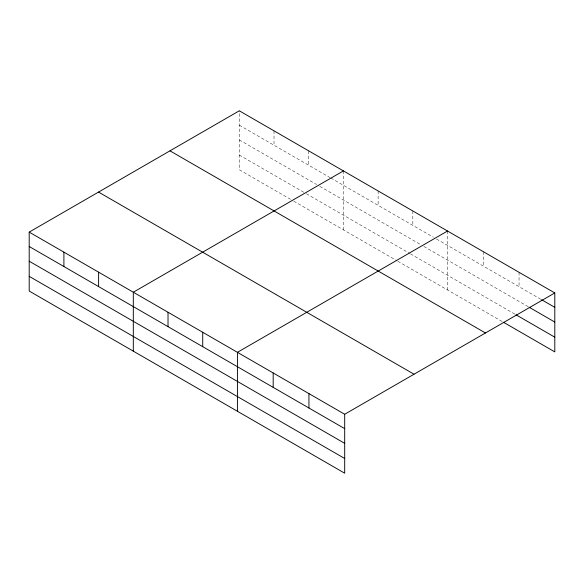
<?xml version="1.0" encoding="UTF-8"?>
<svg xmlns="http://www.w3.org/2000/svg" width="584" height="584" viewBox="0 0 584 584"><rect width="100%" height="100%" fill="white"/><g stroke="black" fill="none" stroke-linecap="round" stroke-linejoin="round"><path stroke-width="0.44" stroke-dasharray="2.92 2.19" d="M290.577 199.341L239.309 169.747L239.309 110.799M239.309 125.195L330.011 177.565M330.799 178.018L433.335 237.213M436.489 239.038L540.806 299.263M239.309 139.897L316.608 184.522M319.762 186.347L420.714 244.63M423.874 246.455L528.374 306.782M239.309 155.045L305.563 193.297M306.352 193.749L409.676 253.405M410.464 253.857L515.161 314.301M293.73 201.166L397.054 260.822M397.843 261.274L502.722 321.828M519.045 272.305L519.045 286.7M483.289 251.66L483.289 266.056M447.534 231.016L447.534 289.963M412.83 210.985L412.83 225.373M378.125 190.946L378.125 205.342M343.421 170.908L343.421 229.855M308.717 150.876L308.717 165.265M274.013 130.838L274.013 145.233"/><path stroke-width="0.88" d="M344.691 443.351L344.691 414.253L29.2 232.111L29.2 291.051L344.691 473.201L344.691 443.351L29.2 261.201M503.496 322.273L554.8 351.889L554.8 292.949L239.309 110.799L29.2 232.111M343.421 170.908L133.313 292.219L133.313 351.159M447.534 231.016L237.425 352.327L237.425 411.267M344.691 414.253L554.8 292.949M541.587 299.709L554.8 307.345M529.148 307.235L554.8 322.047M515.935 314.754L554.8 337.187M169.973 150.833L485.465 332.982M98.535 192.078L414.027 374.22M29.2 246.499L344.691 428.649M29.2 276.349L344.691 458.498M308.936 393.609L308.936 408.004M273.181 372.964L273.181 387.36M202.721 332.289L202.721 346.684M168.017 312.25L168.017 326.646M98.608 272.18L98.608 286.576M63.904 252.142L63.904 266.538"/></g></svg>
